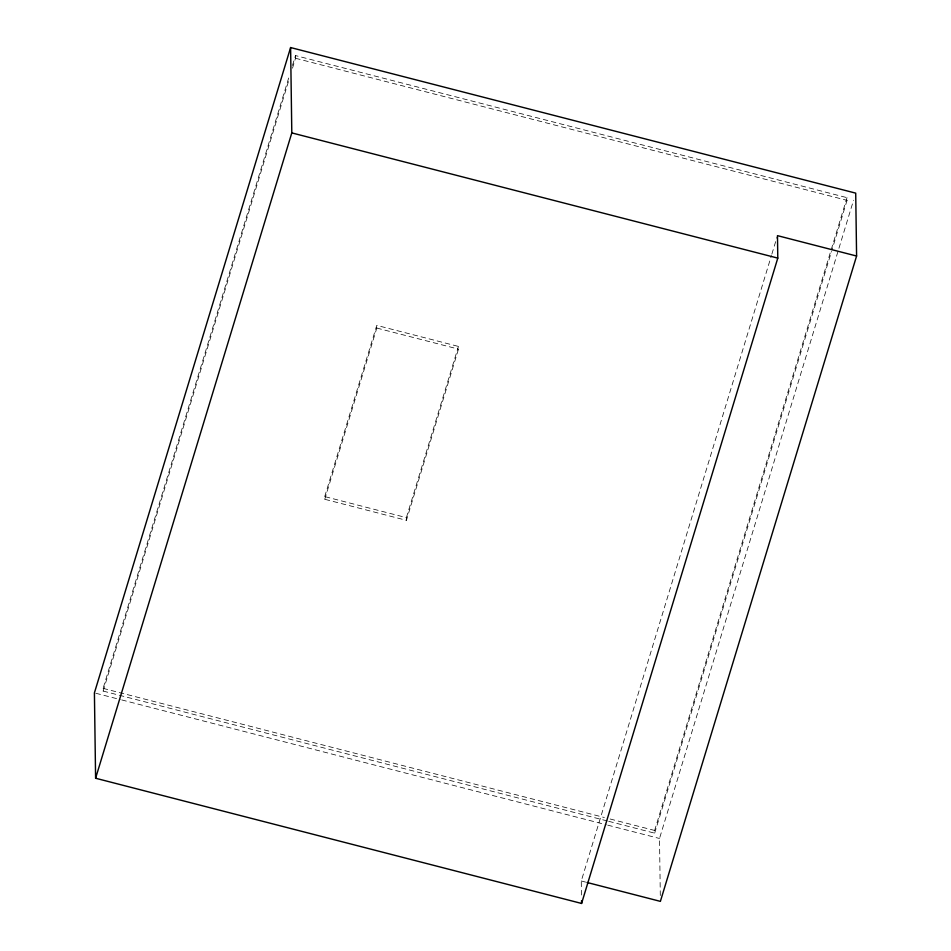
<?xml version="1.0" encoding="UTF-8"?>
<svg xmlns="http://www.w3.org/2000/svg" width="951" height="951" viewBox="0 0 951 951"><rect width="100%" height="100%" fill="white"/><g stroke="black" fill="none" stroke-linecap="round" stroke-linejoin="round"><path stroke-width="0.71" stroke-dasharray="4.75 3.57" d="M607.273 820.951L103.136 691.068L103.1 688.369L289.021 76.853M292.468 65.5L295.488 55.562L847.02 197.665L847.056 200.352L831.959 250.018M103.136 691.068L289.056 79.539M292.504 68.199L295.523 58.261L295.488 55.562M324.719 496.588L376.762 325.385L458.441 346.426L458.477 349.112L406.422 520.328L324.755 499.287L324.719 496.588L406.386 517.629L406.422 520.328M324.755 499.287L376.798 328.071L376.762 325.385M406.386 517.629L458.441 346.426M581.465 895.022L581.275 880.995L771.427 255.546M771.855 254.131L777.038 237.072M608.711 821.319L654.668 833.159L654.633 830.461L847.02 197.665M654.668 833.159L831.531 251.433M660.303 895.521L659.507 838.485L853.546 200.245M295.523 58.261L847.056 200.352M376.798 328.071L458.477 349.112M103.1 688.369L604.361 817.515M610.114 818.989L654.633 830.461M95.849 693.267L120.29 699.556M121.728 699.924L606.31 824.767M607.748 825.147L659.507 838.485M581.275 880.995L585.59 882.1"/><path stroke-width="1.43" d="M856.589 256.033L855.71 193.136L290.614 47.55L94.411 692.887L95.599 778.239L581.584 903.45L777.787 258.113L777.478 235.646L856.589 256.033L660.386 901.37L587.029 882.469M95.599 778.239L291.802 132.902L290.614 47.55M291.802 132.902L777.787 258.113M581.548 900.645L581.584 903.45"/></g></svg>
